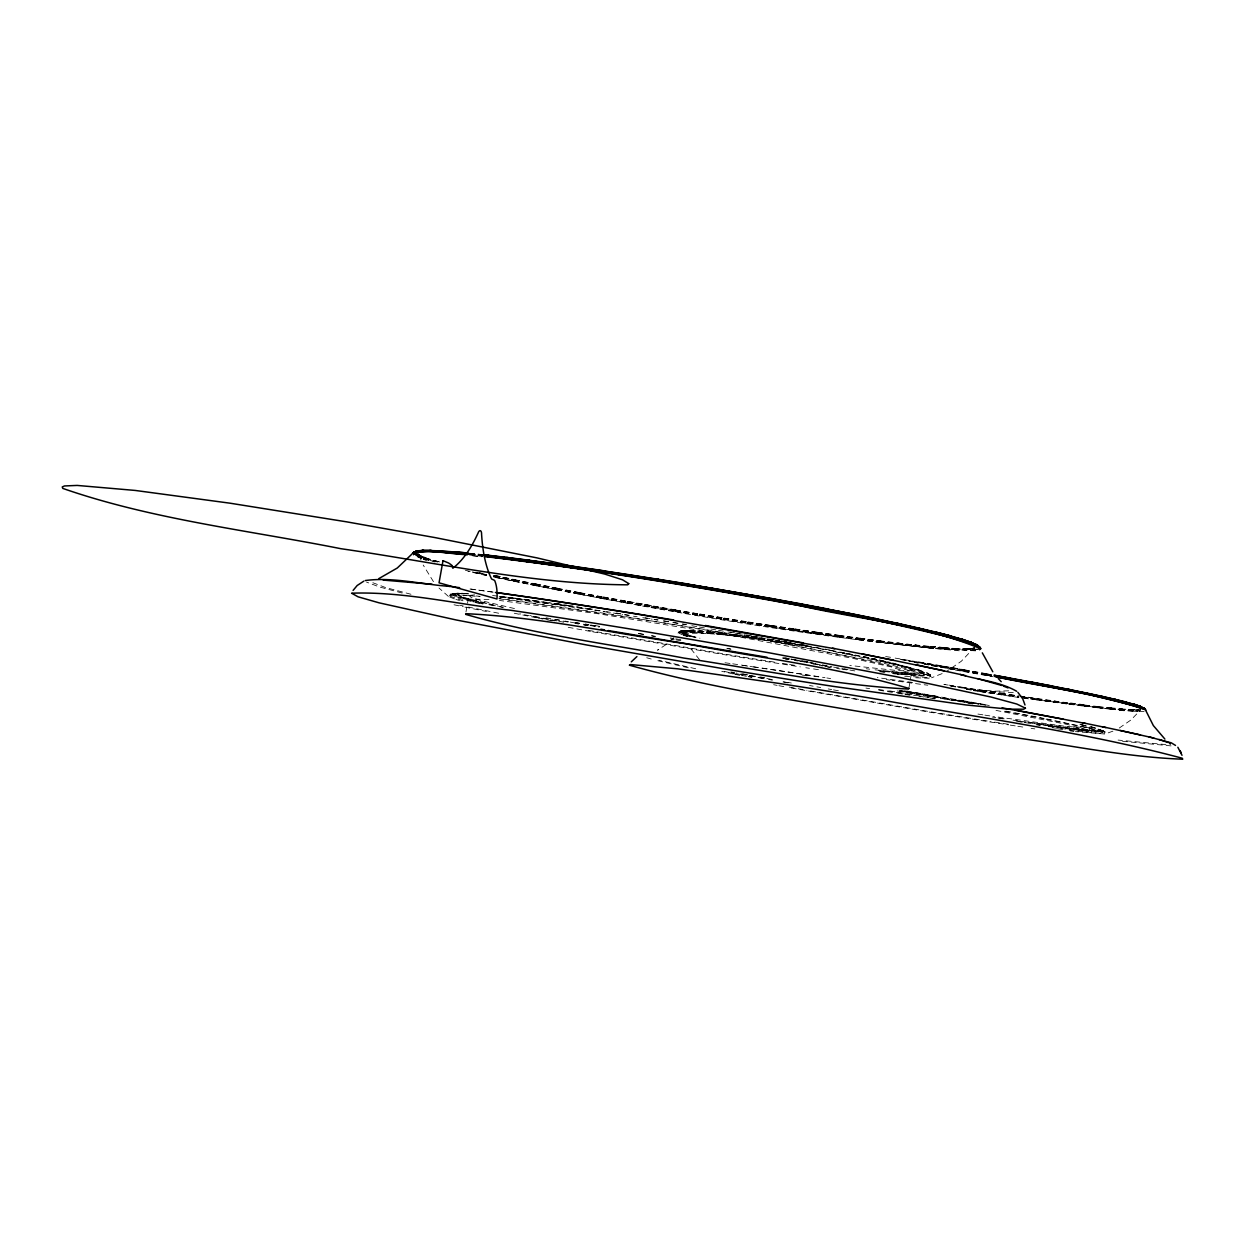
<?xml version="1.0" encoding="UTF-8"?>
<svg xmlns="http://www.w3.org/2000/svg" width="1245" height="1245" viewBox="0 0 1245 1245"><rect width="100%" height="100%" fill="white"/><g stroke="black" fill="none" stroke-linecap="round" stroke-linejoin="round"><path stroke-width="0.75" stroke-dasharray="5 3.75" d="M1052.165 727.734L1088.317 731.126L1089.437 730.784L1089.266 727.08M1069.19 730.364L1100.16 733.429L1104.829 733.009L1105.015 731.873L1103.117 730.675L1103.801 731.391L1102.479 731.78L1086.06 730.488L1028.961 722.909M908.866 688.407L912.056 669.763L899.824 665.219L880.744 660.472M904.695 676.253L926.809 677.436L929.735 677.031L930.466 674.79L925.517 672.393L927.494 673.638L927.011 674.479L919.028 674.93L891.264 672.673M463.031 600.821L450.27 596.262L450.27 593.958L453.943 593.367L451.842 593.912L454.612 596.168L482.858 603.996M465.988 611.855L468.914 595.437L475.061 594.83M912.056 669.763L909.223 670.946L898.003 670.65L849.775 665.468M678.011 633.067L679.21 631.806L690.928 636.724M893.583 673.763L921.798 676.066L930.466 674.79M915.744 677.809L928.537 678.229L932.023 676.969L916.631 671.133L880.931 662.62L759.403 638.996L613.225 614.516L498.887 598.409M974.679 647.135L961.311 661.251L947.227 670.993M671.335 640.132L673.778 637.72M974.306 647.991L969.513 649.408M666.075 644.568L657.453 650.201L658.714 649.548M1119.271 728.029L1130.88 720.015L1140.669 709.899L1138.786 710.506M682.213 630.701L680.626 631.417L681.762 632.553M681.217 631.464L682.509 630.733M682.789 630.81L681.513 631.526L682.633 632.647L686.944 634.514M683.069 630.904L681.793 631.62L683.894 633.363M682.058 631.744L683.349 631.028M684.065 631.542L682.774 632.242L684.75 636.709M682.991 632.46L687.894 631.464M683.163 632.693L688.08 631.697M683.318 632.942L688.236 631.946L702.149 632.553M683.567 633.487C725.119 631.511 767.216 642.062 808.659 646.404M680.501 631.075L681.622 630.717L678.727 632.149L679.894 633.285L689.512 636.74M942.138 673.592L931.509 677.809M1112.921 731.157L1104.938 734.036L1075.415 731.578M1138.973 710.288L1140.871 709.666M1089.951 727.749L1067.276 726.566L993.557 716.451M1097.608 730.099L1098.868 729.726L1098.168 729.01M1101.28 731.329L1102.588 730.939L1095.538 728.185M1105.015 731.873L1095.149 732.013L1044.228 725.617M455.499 593.351L453.398 593.896L453.616 594.83L476.788 602.144M450.021 595.328L452.137 594.783L448.107 595.452L448.371 596.402L454.285 598.892M457.055 593.367L454.954 593.912L455.172 594.83L462.346 597.787L485.27 603.794M460.152 593.507L458.082 594.036L458.269 594.939L465.272 597.833L498.249 606.159M970.353 648.738L974.726 647.758M969.777 649.143L973.995 648.194M977.652 649.065L962.634 649.89M977.885 649.361L953.499 649.625M1008.699 690.819L995.471 691.162L965.669 688.75M1013.29 692.562L976.142 690.788M681.046 630.841L686.166 630.437M680.252 631.231L686.726 630.592M687.24 630.873L680.019 631.417L687.909 635.541M679.801 631.62L693.963 631.806M687.691 631.246L682.556 632.055L684.268 633.798M1135.642 709.79L1138.506 709.666M1134.895 710.272L1141.354 709.883M1139.548 711.346L1144.108 711.44M964.315 648.676L972.796 648.318M966.369 648.629L973.139 648.396M963.397 649.159L973.808 648.661M963.116 649.376L974.415 649.05M452.386 593.398L462.953 593.274M464.478 593.367L456.526 593.958L463.809 597.802L497.16 606.206M975.52 650.497L928.677 647.774M975.644 650.839L933.688 648.52L878.192 642.124M450.239 594.908L456.604 594.643M1165.958 744.603L1118.088 740.075M1171.047 745.895L1121.947 741.211M684.719 630.53L692.64 630.686M684.19 630.764L693.154 630.966M683.707 631.106L693.589 631.339M693.792 631.557L682.322 631.884L684.423 634.047M955.117 648.412L966.696 648.738M967.303 649.081L943.056 647.991M953.966 649.112L967.847 649.532M953.717 649.361L968.081 649.797M1129.9 709.354L1136.763 709.541M1129.106 709.588L1138.163 709.868M1128.624 709.883L1138.661 710.179M1128.188 710.257L1139.082 710.599M1128.017 710.49L1139.424 711.082M1132.841 711.128L1139.657 711.626M468.089 593.491L456.853 593.258L466.595 593.46M454.721 594.768L472.415 595.592M897.38 674.308L908.585 674.634L911.418 673.483L890.689 666.806L852.856 658.372L734.488 636.039L599.234 613.909L499.432 600.448M1095.662 730.535L1027.561 722.256M1094.044 731.531L1099.195 731.827M690.695 630.624L700.748 631.184M690.181 630.873L701.231 631.464M689.932 631.028L701.651 631.837M689.699 631.215L701.838 632.055M689.31 631.651L702.009 632.304M943.632 647.696L957.67 648.629M943.336 647.82L957.95 648.816M942.792 648.178L958.463 649.252M942.309 648.645L958.697 649.516M942.107 648.91L958.883 649.812M959.319 650.777C802.667 636.693 647.524 608.4 493.502 577.12M1120.796 708.887L1131.534 709.65M1120.08 709.276L1132.001 709.961M1119.675 709.666L1132.405 710.381M1119.504 709.883L1132.717 710.864M1132.934 711.409L1109.17 708.934M463.622 593.523L470.859 594.067M461.553 595.048L480.088 596.651M489.02 599.436L468.276 599.078L473.365 602.035M930.684 646.404L945.469 647.649M930.389 646.466L945.764 647.758M930.108 646.56L946.044 647.914M929.579 646.855L946.558 648.287M929.315 647.042L946.791 648.52M928.863 647.509L946.994 648.785M699.13 631.044L710.911 632.071M698.616 631.231L711.377 632.335M698.367 631.371L711.58 632.522M697.916 631.713L711.953 632.942M697.714 631.931L712.109 633.176M697.527 632.149L712.233 633.44M712.342 633.705L688.361 632.211L683.458 633.207L688.127 636.071M1110.618 707.845L1122.601 708.934M1109.918 708.172L1123.286 709.354M1109.513 708.514L1123.659 709.759M1109.326 708.716L1123.955 710.241M1124.157 710.786L1022.596 698.056M476.166 595.966L479.901 596.324M915.028 644.941L932.1 646.622M914.499 645.159L932.614 646.933M914.266 645.315L933.065 647.369M913.799 645.735L933.252 647.618M913.597 645.968L933.423 647.898M913.41 646.248L933.563 648.209M892.432 673.203L920.413 675.475L928.49 675.039L928.988 674.199L927.011 672.938M709.899 631.853L722.551 633.16M709.121 632.009L723.252 633.44M708.638 632.258L723.641 633.767M708.421 632.429L723.827 633.97M708.203 632.616L724.139 634.421M708.016 632.818L724.263 634.685M707.829 633.051L753.645 638.498M1074.544 728.418L1098.837 730.488L1100.113 730.099L1099.413 729.399M469.505 553.231L481.286 554.476M469.209 553.294L483.371 554.819M470.392 553.729L482.811 555.052M470.112 553.885L480.757 555.239M469.847 554.103L480.944 555.503M469.598 554.321L480.259 555.472M469.365 554.585L483.605 556.11M469.163 554.881L485.176 556.593M472.649 555.535L481.379 556.468M472.758 555.892L481.473 556.826M1098.323 706.646L1112.299 708.078M1097.903 706.88L1112.719 708.389M1097.514 707.222L1113.061 708.794M1097.343 707.425L1113.341 709.261M1097.187 707.658L1113.45 709.525M1088.177 731.391L1044.991 726.037M492.569 595.515L503.665 596.744M500.101 596.697L512.504 598.067M898.034 643.042L916.849 645.206M897.552 643.276L917.083 645.377M897.318 643.432L917.487 645.813M896.898 643.836L917.674 646.062M896.696 644.085L917.83 646.342M896.524 644.35L917.954 646.637M875.048 669.826L907.714 673.063L922.514 672.985L922.95 672.16L921.004 670.93L916.662 669.296L924.475 672.627L916.211 673.903L876.169 670.261M884.588 671.553L917.627 674.401L925.984 673.125L895.373 664.363L828.719 650.435M880.199 671.413L887.576 672.253M879.437 671.724L884.993 672.362M721.571 633.191L736.947 634.919M721.104 633.394L737.336 635.199M720.871 633.534L737.694 635.572M720.466 633.876L737.834 635.79M720.279 634.094L737.974 636.024M720.108 634.327L738.083 636.288M1084.8 705.059L1100.113 706.787M1084.395 705.308L1100.658 707.269M1084.037 705.635L1100.813 707.487M1083.881 705.853L1100.938 707.705M1101.062 707.954L1069.113 703.985M1083.726 706.071L1101.156 708.218M879.592 640.817L899.497 643.167M879.157 641.05L899.917 643.463M878.939 641.206L900.291 643.898M878.737 641.393L900.446 644.147M878.55 641.611L900.586 644.412M1070.295 730.955L1073.719 731.375M878.363 641.86L900.711 644.708M502.373 596.682L518.542 598.549M499.805 596.651L526.775 599.81M500.428 596.915L591.468 609.428M499.152 596.977L590.675 609.568M499.245 598.798C643.556 619.247 788.754 639.401 930.015 675.693M866.178 668.736L869.726 669.172M735.593 634.81L752.727 636.989M735.157 635.012L753.069 637.315M734.939 635.152L753.225 637.502M734.55 635.51L753.349 637.72M734.363 635.728L753.474 637.969M734.208 635.962L753.567 638.218M1070.747 703.02L1085.858 704.919M924.195 684.75L927.774 685.201M1069.969 703.192L1086.62 705.324M1069.595 703.441L1086.932 705.666M1069.424 703.596L1087.072 705.868M1068.973 704.203L1087.383 706.584M860.093 638.203L880.931 640.926M859.688 638.374L881.32 641.222M859.283 638.669L881.491 641.408M859.097 638.872L881.647 641.642M470.034 588.978L494.063 592.215M858.925 639.09L881.911 642.155M858.754 639.339L882.02 642.436M858.614 639.603L882.098 642.747M1057.643 728.87L1065.346 729.866M524.114 599.265L533.389 600.479M516.161 598.471L532.284 600.432M533.903 600.728L539.256 601.428M514.963 598.487L551.613 603.218M751.513 636.709L769.69 639.136M751.093 636.864L779.386 640.848L772.071 639.51M750.688 637.113L770.281 639.759M750.502 637.284L770.406 639.977M750.33 637.487L770.499 640.226M750.159 637.705L770.593 640.475M750.004 637.938L770.655 640.755M1054.157 700.982L1071.463 703.3M912.632 682.431L877.351 677.622M1053.659 701.324L1071.774 703.596M1053.488 701.48L1072.038 703.97M1053.348 701.666L1072.147 704.188M920.491 684.268L891.949 680.408M1053.208 701.869L1072.241 704.437M1053.083 702.087L1072.303 704.686M839.27 635.401L861.104 638.374M838.912 635.572L861.447 638.669M838.539 635.868L861.602 638.856M838.367 636.055L861.742 639.074M838.212 636.288L861.976 639.572M838.056 636.522L862.069 639.868M837.916 636.802L862.131 640.163M470.875 589.118L493.487 592.2M1042.688 724.839L1055.293 726.535M534.152 600.681L544.438 601.973M545.232 602.191L555.177 603.576M556.951 603.825L560.483 604.307M821.684 665.312L830.711 666.557M841.822 668.627L847.612 669.421M836.64 668.456L840.126 668.938M841.885 669.188L848.857 670.152M771.698 639.51L775.402 640.023M781.222 641.097L788.49 641.953M767.823 639.588L788.723 642.311M767.651 639.774L788.832 642.529M767.496 639.992L788.988 643.027M767.356 640.241L789.034 643.307M1037.318 698.569L1055.184 701.044M1036.852 698.834L1055.62 701.449M1036.696 698.974L1055.744 701.62M1036.416 699.317L1055.947 702.04M1036.291 699.519L1056.025 702.273M1036.167 699.737L1056.087 702.522M886.362 679.63L890.082 680.159M817.685 632.289L840.001 635.448M817.187 632.507L840.328 635.666M817.016 632.631L840.608 636.008M816.704 633.005L840.733 636.226M816.549 633.223L840.842 636.46M840.935 636.724L793.983 630.172M816.284 633.736L841.013 637.004M841.06 637.315L793.874 630.452M725.026 662.76L730.784 663.569M732.714 663.834L751.762 666.557M1028.261 722.567L1085.002 730.068L1100.066 730.893L1101.343 730.519L1100.658 729.788M1037.287 724.637L1040.758 725.135M1036.26 724.808L1039.762 725.306M557.231 603.747L566.242 605.039M568.047 605.288L573.463 606.066M555.254 603.732L572.576 606.066M554.274 603.778L570.786 606.144M813.016 664.083L818.214 664.83M819.272 665.452L822.961 665.982M824.812 666.246L830.353 667.04M827.583 667.18L831.302 667.709M788.194 642.638L792.489 643.291M804.519 644.988L799.072 644.21L804.706 645.315M788.054 642.856L796.115 644.054M797.127 644.163L801.469 644.832L797.718 644.256M786.109 642.84L805.079 645.61M1019.593 695.971L1038.081 698.678M1020.231 696.204L1038.454 699.067M1022.332 696.904L1038.563 699.239M1022.41 697.107L1038.735 699.659M1022.534 697.542L1038.797 699.892M1021.958 697.698L1038.859 700.126M795.119 628.974L818.152 632.367M794.824 629.098L818.432 632.585M794.528 629.347L818.681 632.911M794.388 629.519L818.79 633.129M794.248 629.705L818.883 633.363M794.108 629.939L818.945 633.627M753.645 666.822L787.011 671.786A317.677 11.174 9.7 0 1 810.215 675.35M742.736 665.375L750.408 666.495M752.322 666.775L758.065 667.616M802.107 675.039L807.803 675.879M1012.979 720.139L1025.74 721.991M1016.076 721.042L1023.437 722.116M1018.55 721.664L1022.254 722.209M1024.106 722.473L1029.662 723.283M819.008 633.907L770.811 626.951M577.026 606.875L585.928 608.198M587.702 608.463L593.04 609.256M576.155 606.938L585.103 608.26M586.893 608.525L590.472 609.054M795.259 659.85L799.103 660.41M801.017 660.706L806.791 661.546M795.726 660.27L808.005 662.091M794.59 660.488L798.107 661.017M799.866 661.266L806.916 662.309M808.69 662.573L813.965 663.352M1000.84 693.247L1018.239 695.83M1000.606 693.403L1018.472 696.048M1000.357 693.667L1018.659 696.375M1000.249 693.838L1016.916 696.297M1000.031 694.228L1018.643 696.764M999.922 694.445L1018.41 697.184M1018.908 697.511L973.528 690.633M806.075 645.719L809.904 646.295M999.253 718.1L1004.404 718.863M998.085 718.132L1003.268 718.91M771.916 625.472L795.524 629.052M771.526 625.706L795.866 629.41M771.402 625.846L795.975 629.596M771.153 626.219L796.053 629.799M771.044 626.437L796.131 630.032M770.92 626.686L796.193 630.281M796.271 630.857L747.28 623.278M783.665 657.78L789.097 658.605M782.436 657.92L789.703 659.01M783.012 658.356L788.49 659.181M761.909 668.176L784.35 671.537A322.875 11.314 9.7 0 1 819.21 676.938M1031.14 728.341L1034.797 728.885M595.25 610.003L604.697 611.451M606.595 611.746L610.377 612.322M594.472 610.143L609.676 612.478M785.424 659.103L789.081 659.648M981.76 690.29L1001.322 693.263M981.449 690.493L1001.618 693.558M981.231 690.757L1001.774 693.87M981.138 690.928L1001.836 694.072M980.936 691.317L1001.929 694.508M980.842 691.535L1001.96 694.741M977.947 714.07L983.145 714.863M984.888 715.128L990.086 715.922M992.156 717.011L995.751 717.556M1010.24 725.119L1015.936 725.991M1017.834 726.286L1025.444 727.453M748.012 621.909L772.46 625.737L747.794 622.158M747.685 622.329L772.678 626.266M747.576 622.531L772.74 626.484M747.467 622.765L772.787 626.733M747.373 623.014L772.818 627.013M962.011 687.271L982.149 690.399M961.84 687.442L982.367 690.757M961.654 687.707L982.429 690.928M966.26 688.594L982.507 691.333M966.307 689.014L972.049 689.932M973.512 690.15L982.538 691.551M966.307 689.248L971.722 690.103M973.528 690.384L982.554 691.784M616.633 613.054L620.243 613.629M615.964 613.178L623.216 614.33M625.037 614.61L628.647 615.186M613.474 613.054L622.593 614.485M624.414 614.781L631.697 615.917M633.518 616.213L637.16 616.789M962.338 687.256L943.912 684.33L949.686 685.388M950.947 685.699L962.525 687.536M950.791 685.979L962.618 687.847M950.713 686.135L956.129 687.007M957.95 687.302L961.56 687.878M724.014 618.065L748.65 622.018M723.827 618.314L748.774 622.344M723.75 618.5L748.821 622.531M723.656 618.703L748.867 622.765M723.563 618.921L748.899 623.014M723.469 619.17L748.914 623.278M723.392 619.45L748.914 623.574M645.143 617.8L652.582 618.998M654.45 619.31L658.169 619.901M885.631 656.551L891.576 657.438M642.762 617.691L652.115 619.201M653.983 619.496L657.718 620.103M865.944 688.065L869.617 688.656M726.769 648.303L730.597 648.925M727.438 648.676L730.971 649.252M699.861 613.987L724.45 618.034M699.737 614.19L724.543 618.283M699.597 614.516L724.59 618.454M699.519 614.719L724.637 618.874M699.457 614.952L724.652 619.123M699.379 615.201L724.652 619.387M699.301 615.481L724.637 619.683M895.171 658.091L918.436 662.029M900.337 659.305L918.436 662.309M901.24 659.632L906.967 660.581M908.881 660.893L918.436 662.48M908.881 661.111L918.421 662.682M663.772 620.819L671.32 622.064M673.203 622.375L680.766 623.62M682.649 623.932L686.415 624.57M914.468 662.262L918.39 662.9M663.367 621.022L670.946 622.282M672.845 622.593L680.439 623.838M682.338 624.165L686.135 624.788M914.406 662.496L917.985 663.087M889.77 690.913L935.462 698.601M878.456 689.403L885.771 690.601M887.607 690.897L915.2 695.504M878.814 690.15L893.786 692.609M907.045 691.068L989.293 705.51M904.648 690.866L936.785 696.313M899.948 690.399L978.928 704.047M901.551 691.037L974.228 703.565M899.528 690.882L965.902 702.476M899.31 691.053L935.68 697.2M897.256 690.928L960.782 701.791M897.52 693.216L903.17 694.165M905.053 694.477L912.585 695.737M675.537 609.972L700.141 614.143M675.49 610.097L700.157 614.267M675.381 610.423L700.188 614.641M675.335 610.641L700.188 614.859M675.272 610.875L700.188 615.092M675.21 611.124L700.172 615.357M675.148 611.404L700.157 615.637M918.359 661.858L964.486 669.717M941.485 666.044L918.234 662.122L941.453 666.199M918.094 662.636L941.407 666.573M924.117 663.881L964.517 670.806M924.086 664.114L930.56 665.219M931.727 665.406L964.501 671.055M931.68 665.67L941.282 667.304M691.846 625.753L697.558 626.717M699.472 627.044L707.082 628.336M670.215 637.922L673.934 638.56M675.802 638.872L683.24 640.132M670.65 638.965L674.183 639.572M675.942 639.868L683.007 641.066M918.872 696.126L928.07 697.698M929.906 698.009L935.431 698.943M675.693 609.91L627.169 601.491M675.708 610.143L627.075 601.771M651.244 606.253L675.708 610.299M675.677 610.704L626.966 602.16M675.646 610.953L626.904 602.393M675.63 611.217L626.842 602.658M651.073 607.233L675.599 611.497M941.469 665.919L964.533 669.919M964.548 670.199L941.422 666.184L964.548 670.386M941.22 667.289L964.47 671.32M946.838 668.549L993.339 676.766M729.866 631.993L735.499 632.974M710.895 628.974L716.575 629.97M718.474 630.297L726.037 631.604M727.936 631.931L731.718 632.585M651.851 635.713L655.664 636.382M651.353 635.884L654.87 636.491M935.726 696.811L955.211 700.204M844.421 669.063L848.063 669.717M849.884 670.043L855.346 671.008M638.607 633.394L646.124 634.717M638.529 633.643L646.077 634.966M962.65 700.608L988.234 705.137M954.993 699.892L973.995 703.378M967.661 702.787L974.664 704.016M967.832 703.036L973.108 703.985M651.368 605.584L603.529 596.977M627.013 601.957L651.26 606.268M626.78 602.922L651.088 607.249M964.361 669.794L987.145 673.841M964.268 669.997L987.223 674.074M964.159 670.308L987.269 674.416M964.097 670.51L987.269 674.619M964.035 670.728L987.285 674.852M963.972 670.962L987.269 675.101M963.91 671.226L987.254 675.366M737.351 633.3L744.743 634.608M746.58 634.934L753.972 636.257M755.824 636.584L759.512 637.238M735.499 633.238L765.068 638.514M592.853 631.853L726.769 655.088A424.452 19.702 10 0 0 800.302 666.884M980.655 704.359L987.55 705.604M973.777 703.207L979.192 704.188M828.221 688.936L831.722 689.559M833.481 689.87L838.725 690.819M810.542 690.991L921.347 710.241A337.473 12.652 9.8 0 0 987.176 720.948M603.343 597.149L627.34 601.522M603.187 597.413L627.324 601.802M603.109 597.6L627.309 601.989M603.031 597.802L627.293 602.206M602.953 598.036L627.278 602.456M602.876 598.285L627.247 602.704M602.798 598.549L627.2 602.985M986.771 673.872L992.685 674.946L986.694 673.981M986.522 674.276L993.775 675.599M986.445 674.479L993.681 675.786M986.367 674.681L993.603 676.004M986.289 674.93L993.51 676.237M986.196 675.179L993.417 676.486M766.873 638.841L826.913 650.077M822.307 664.861L831.925 666.573M833.636 667.133L841.542 668.347M1005.836 711.144L1011.173 712.124M1004.528 711.253L1011.718 712.576M996.016 710.397L1067.899 724.574L1089.437 730.784M816.907 686.851L820.673 687.551M789.237 687.084L796.349 688.392M798.123 688.703L806.993 690.337M791.291 688.003L921.969 710.864A342.998 12.823 9.8 0 0 1008.481 724.839M804.13 661.235L807.958 661.935M802.138 661.095L818.572 664.161M802.06 661.328L813.514 663.46M815.428 663.818L821.155 664.877M594.659 625.457L599.981 626.437M585.415 623.994L588.978 624.663M590.768 624.99L599.685 626.64M585.01 624.212L588.605 624.881M590.41 625.208L599.374 626.873M588.231 625.115L575.081 622.64M590.037 625.457L599.063 627.122M584.216 624.725L587.858 625.395M583.812 625.021L587.469 625.69M588.309 630.328L725.664 654.216A417.557 19.453 10 0 0 778.047 662.698M568.202 627.309L591.048 631.526M580.092 592.698L603.654 597.102M579.905 592.885L603.716 597.335M579.796 593.04L603.732 597.693M579.594 593.414L603.747 597.911M579.501 593.632L603.732 598.16M579.407 593.881L603.716 598.425M579.298 594.161L603.701 598.705M782.825 641.471L788.412 642.513M790.279 642.856L795.866 643.898M809.561 685.497L813.141 686.166M773.612 684.703L777.129 685.372M778.888 685.699L785.922 687.007M575.548 622.422L579.33 623.138M565.028 621.084L568.514 621.753M570.257 622.08L578.987 623.729M568 622.033L546.104 617.8M575.034 623.356L578.551 624.025M1014.893 712.825L1027.934 715.284M1013.586 712.918L1044.259 718.785M785.642 657.982L789.237 658.667M791.026 659.01L798.465 660.395M785.471 658.185L789.159 658.885M791.011 659.243L798.372 660.644M557.433 588.325L580.481 592.76M557.184 588.511L580.59 593.009M556.935 588.823L580.668 593.383M556.811 589.025L580.684 593.6M556.686 589.243L580.699 593.849M556.562 589.492L580.699 594.114M556.453 589.756L580.684 594.394M816.16 647.509L821.871 648.614M806.931 645.968L812.207 646.995M813.981 647.322L826.307 649.688M787.758 682.353L791.306 683.023M783.619 681.793L790.777 683.163M783.027 681.933L790.233 683.318M555.892 619.31L559.55 620.026M556.92 620.881L530.323 615.544M558.787 621.239L564.39 622.329M555.068 620.881L519.71 613.816M546.928 619.823L552.484 620.897M1031.374 715.953L1043.419 718.287M769.379 679.272L772.725 679.926M768.679 679.412L772.056 680.081M825.061 649.019L830.353 650.061M840.92 652.162L844.437 652.847M831.006 650.388L838.118 651.789M839.893 652.147L845.215 653.205M829.886 650.404L837.045 651.804M838.834 652.162L844.203 653.22M766.764 678.494L772.445 679.614M535.895 583.936L557.776 588.278M535.443 584.061L558.056 588.527M535.132 584.294L558.196 588.854M534.992 584.465L558.242 589.056M534.836 584.652L558.289 589.274M534.696 584.87L558.32 589.539M534.556 585.119L558.336 589.803M534.416 585.383L558.351 590.099M1046.936 718.987L1089.593 728.06L1106.307 733.663M1046.033 719.143L1090.916 728.652L1105.607 732.916M536.346 617.722L513.267 613.038M538.089 618.08L545.061 619.465M498.654 613.225L468.493 607.078M760.617 677.015L764.803 677.638M759.839 677.093L763.294 677.794M764.29 678.26L750.19 675.381M758.267 677.327L763.558 678.4M762.812 678.556L736.231 673.016M847.985 653.578L853.292 654.668M855.066 655.026L860.388 656.115M847.005 653.563L857.727 655.757M845.993 653.578L860.388 656.535M464.899 607.093L486.437 611.497M514.792 579.703L536.284 584.107M514.434 579.859L536.502 584.372M514.06 580.154L536.673 584.761M513.889 580.341L536.735 584.994M513.718 580.559L536.782 585.259M513.562 580.808L536.813 585.524M536.844 585.819L493.658 576.84L497.175 577.509M742.923 673.856L748.369 674.992M741.989 673.95L747.498 675.101M749.334 675.49L752.992 676.268M746.424 676.331L723.143 671.164M748.276 676.704L751.98 677.482M494.203 576.139L516.286 581.042M494.016 576.342L516.333 581.322M493.829 576.591L516.379 581.617M863.734 656.551L870.66 658.029M872.387 658.403L875.842 659.134M863.921 656.846L876.931 659.476M863.081 656.862L914.11 668.643M863.999 657.267L922.514 671.257M459.638 605.194L463.171 605.957M454.02 604.774L463.093 606.704M495.448 575.486L515.477 579.765M495.028 575.579L515.897 580.139M494.607 575.797L516.021 580.326M494.405 575.953L516.208 580.777M514.481 608.556L481.55 600.744L471.201 597.444L468.914 595.437M695.675 668.752L658.963 660.27M688.298 667.787L654.247 659.881M731.406 671.958L734.628 672.658M748.198 676.3L751.606 677.047M733.227 673.934L721.789 671.32M734.846 674.292L739.732 675.366M479.2 572.684L482.749 573.478M493.285 575.626L496.942 576.653M479.309 572.965L486.935 574.505M493.502 576.124L497.035 576.917M477.644 572.684L486.733 574.723M493.565 576.419L497.113 577.213M475.621 572.513L486.546 575.143M475.434 572.778L486.375 575.221M486.204 575.501L467.949 571.331M879.235 659.897L889.397 662.184M871.702 658.434L912.725 668.16M500.008 606.548L503.525 607.342M498.934 606.595L502.482 607.404M488.88 604.665L492.46 605.459M1079.913 724.419L1086.947 726.053M1080.925 724.839L1086.247 726.068M737.756 673.934L743.078 675.179M465.319 570.226L470.626 571.471M472.4 571.891L479.465 573.556M479.792 603.685L457.958 597.942L450.27 593.958M892.649 662.962L921.067 670.713M478.609 602.58L484.072 603.887M1090.993 726.893L1094.386 727.765M1089.795 726.893L1104.331 731.142M410.959 594.27L385.405 587.484L372.862 582.738M402.151 593.025L379.507 586.986L366.512 582.1M730.426 672.098L734.145 673.047M690.197 636.257L698.227 638.249M691.255 635.977L699.955 638.234M690.726 636.055L699.192 638.249M435.361 560.795L439.641 561.915M434.723 560.841L438.411 561.728M434.1 561.013L437.789 561.837M646.715 657.749L651.228 659.025M455.935 599.452L459.529 600.495M1090.869 726.629L1097.95 728.745M1082.434 724.855L1086.761 726.115M428.327 560.281L413.62 554.321M423.424 559.083L426.537 560.048M423.207 559.347L426.304 560.328M425.868 557.9L437.119 561.464M425.183 558.009L437.571 561.931M424.856 558.102L435.952 561.635M424.234 558.414L436.123 561.931M423.954 558.6L428.591 560.063M434.583 561.993L413.916 554.087M687.816 636.46L678.525 632.351M683.116 635.246L687.629 636.677M685.606 634.078L692.796 636.382M685.046 634.094L693.216 636.724M684.485 634.234L692.111 636.693M690.804 636.46L679.474 631.666M689.73 636.553L678.961 631.962M686.166 634.172L683.178 632.865M918.141 669.748L928.474 673.514M421.573 558.725L413.122 554.834M418.087 555.752L429.074 559.985M421.806 558.46L413.356 554.57M419.814 555.441L428.062 558.616M428.545 559.098L415.581 553.449M428.934 559.674L414.538 553.745M681.902 634.732L678.323 632.569M682.058 632.553L687.38 634.857M687.754 635.292L680.33 631.433M688.034 635.79L679.754 631.573M414.212 553.9L417.775 555.924M415.223 553.511L418.756 555.535M422.942 557.916L418.009 554.009M417.028 553.558L422.024 556.422M415.954 553.434L422.662 557.262M419.409 555.628L422.818 557.573M928.241 674.914L930.233 676.191M448.371 596.402L438.987 587.998M680.922 631.417L682.338 632.585M699.534 659.694L691.006 648.925M433.462 581.664L423.191 565.028M420.966 559.908L418.865 554.149M418.507 553.511L419.69 556.655M813.888 675.926A317.677 11.174 9.7 0 1 824.999 677.669M826.867 677.965A317.677 11.174 9.7 0 1 830.633 678.572M1008.325 724.279A337.473 12.652 9.8 0 1 1001.338 723.174M999.579 722.909A337.473 12.652 9.8 0 1 990.724 721.509M794.497 665.281A417.557 19.453 10 0 1 789.05 664.425M787.213 664.145A417.557 19.453 10 0 1 779.884 662.978M818.479 669.685A424.452 19.702 10 0 1 811.242 668.581M809.421 668.3A424.452 19.702 10 0 1 805.78 667.74"/><path stroke-width="1.5" d="M353.098 590.395L357.175 585.508L363.836 581.135M631.293 661.842L636.911 656.582M978.757 648.552L979.799 647.244M979.006 648.816L980.064 647.509L977.076 644.941L970.664 642.093M979.239 649.096L980.297 647.805L976.749 644.754M979.442 649.408L980.5 648.116L978.352 646.264L968.859 642.109M979.597 649.75L980.671 648.443L976.407 644.614M412.111 553.916L397.279 568.016L378.869 578.598M416.608 551.053L413.62 552.375L414.212 553.9M413.013 552.78L417.324 550.897M412.749 553.029C430.521 548.78 449.507 553.792 467.591 554.399M415.363 551.909L417.682 550.881M412.5 553.309C430.288 549.061 449.289 554.087 467.373 554.694M415.737 551.924L418.055 550.897M365.314 580.543C393.202 576.777 421.962 584.496 449.927 586.395M416.966 550.959L422.849 550.368M416.266 551.177L423.565 550.43M415.939 551.348L424.265 550.632M415.628 551.535L428.778 551.006L468.073 553.9M415.332 551.753L428.498 551.224L467.824 554.134M422.491 550.383L431.112 550.352M421.79 550.539L432.139 550.617M421.121 550.819L432.466 550.772M383.18 580.077L432.031 584.247M429.727 550.523L442.317 550.975M429.401 550.648L455.935 552.204M429.089 550.804L468.338 553.698M440.652 550.897L455.639 552.049M454.378 551.784L468.198 553.045M453.74 551.862L467.575 553.06M453.118 552.095L467.7 553.465M483.044 554.679L488.32 555.239M483.091 554.912L488.849 555.503M482.811 555.052L489.083 555.706M484.056 555.363L489.301 555.924M487.2 555.13L508.225 557.667M486.624 555.286L508.458 557.822M486.359 555.426L508.878 558.227M486.095 555.597L509.065 558.476M485.83 555.815L629.441 575.377M485.597 556.048C646.217 576.964 807.009 601.21 964.159 640.91M485.379 556.313C581.353 567.611 676.766 583.205 771.9 600.168C840.935 614.314 911.776 623.449 978.523 646.591M485.176 556.593C590.597 569.105 695.379 586.473 799.772 605.615C859.921 619.403 923.79 624.99 980.795 648.801M506.948 557.449L529.53 560.281M506.419 557.62L529.965 560.546M506.17 557.76L530.339 560.95M505.921 557.947L528.72 560.966M446.613 585.99L459.67 587.671M528.58 560.188L552.764 563.409M528.098 560.374L553.154 563.674M527.864 560.515L553.325 563.845M527.647 560.701L602.206 571.222M551.924 563.331L577.664 567.004L551.488 563.518M551.286 563.674L686.695 584.403M497.767 592.713L523.725 596.417A386.853 16.699 9.9 0 1 641.813 614.703L673.654 619.963M495.37 592.464L519.896 595.966A393.218 16.932 9.9 0 1 640.101 614.579L834.726 648.738M576.762 566.833L603.483 570.708M576.373 567.035L603.747 570.957M602.689 570.755L630.608 574.941M602.533 570.879L630.795 575.252M627.153 575.377L630.997 575.953M767.029 657.251L608.198 630.546M629.861 574.894L658.356 579.314M629.721 575.019L658.481 579.61M629.301 575.61L686.711 584.636M657.889 579.221L686.555 583.827M657.687 579.439L686.649 584.045M657.344 580.046L799.772 604.697L919.277 629.083M686.322 583.843L771.853 598.58M715.097 588.823L686.166 584.076L715.097 588.978M685.995 584.45L799.757 604.447M714.926 588.76L771.916 598.767M714.832 589.087L743.545 594.052M705.37 625.488L803.321 642.887M743.467 593.896L771.947 599.11M1002.054 707.829L1063.168 719.143M994.039 675.195L1009.213 677.949M994.568 675.412L1009.275 678.089M994.599 675.568L1009.368 678.432M994.646 675.957L1009.399 678.649M994.662 676.191L1087.15 694.087M994.662 676.44C1044.944 686.773 1096.58 693.169 1145.369 709.448M996.498 677.047C1046.205 687.287 1097.265 693.605 1145.478 709.728M771.713 598.565L799.508 603.654M771.589 598.752L799.632 603.856M771.511 598.892L826.664 609.552M600.853 629.192L604.572 629.877M1015.111 709.992L1085.407 723.454M1008.59 677.84L1030.378 681.902M1008.388 678.074L1030.549 682.213M1030.611 682.4L1008.279 678.245L1030.673 682.618M799.337 603.592L826.12 608.665M799.041 603.794L852.047 613.972M798.948 603.934L826.524 609.116M1029.693 681.7L1050.36 685.668M1029.428 681.855L1050.593 685.917M1029.304 681.995L1050.702 686.088M1029.039 682.322L1087.056 693.838M832.532 648.178L893.521 660.208M825.451 608.961L852.171 614.143M825.311 609.132L852.358 614.594M825.731 608.727L851.907 613.847M862.054 653.843L944.286 670.837M1049.457 685.59L1069.253 689.512M1049.302 685.684L1069.393 689.668M1048.99 685.964L1069.642 690.041M1082.263 722.691L1105.933 727.578M851.284 613.66L875.795 618.64M850.942 613.801L876.138 618.889M850.771 613.925L876.433 619.279M850.584 614.096L876.558 619.528M1068.226 689.232L1086.48 693.076M1067.852 689.372L1086.652 693.232M1067.494 689.637L1086.932 693.605M1102.292 726.706L1140.482 734.923M875.204 618.547L898.205 623.48M874.784 618.672L898.594 623.823M874.566 618.781L898.75 624.041M874.146 619.123L898.906 624.29M915.946 664.705L965.575 675.646M1085.298 692.765L1101.685 696.282M1084.862 692.889L1102.074 696.562M1084.66 692.998L1102.245 696.749M1084.457 693.138L1115.971 700.266M1084.255 693.309L1141.93 707.627M1120.313 730.457L1153.819 738.036M897.287 623.247L918.281 627.994M896.789 623.356L918.732 628.336M896.556 623.465L918.934 628.554M896.307 623.62L919.121 628.803M1100.782 696.048L1115.022 699.332M1100.315 696.111L1115.458 699.643M1099.849 696.297L1115.644 699.83M1102.401 696.967L1115.816 700.032M917.238 627.729L935.913 632.18M916.678 627.807L936.427 632.538M918.156 628.336L936.645 632.771M917.876 628.46L936.847 633.036M917.612 628.632L937.034 633.316M960.268 674.448C978.85 680.081 999.704 681.466 1016.667 691.286M1114.042 699.083L1126.071 702.071M1113.512 699.13L1126.554 702.382M1113.263 699.208L1126.756 702.569M1112.765 699.441L1126.943 702.787M1114.337 700.032L1127.114 703.02M934.45 631.915L951.087 636.195M933.828 632.071L951.6 636.615M933.532 632.195L951.818 636.88M935.073 632.833L963.972 640.599M1149.011 736.915L1171.249 742.814L1175.529 745.428M935.057 631.915L950.495 635.884M934.746 631.9L950.791 636.024M977.792 678.681L1001.851 685.481M1124.733 701.806L1134.911 704.592M1124.453 701.838L1135.378 704.95M1124.173 701.915L1135.58 705.168M1123.908 702.009L1135.751 705.401M949.53 635.697L962.665 639.432M948.861 635.759L963.256 639.805M948.534 635.853L963.521 640.039M949.888 636.46L963.77 640.303M1159.079 739.499L1168.495 742.611M1134.117 704.234L1140.342 706.288M1133.541 704.156L1141.136 706.724M1132.95 704.188L1141.369 706.927M1132.654 704.25L1141.572 707.144M1132.374 704.343L1145.058 708.919L1146.1 710.802M1132.11 704.468L1135.051 705.433M962.011 639.183L971.349 642.358M961.311 639.09L971.971 642.731M960.969 639.09L972.252 642.98M961.98 639.79L972.501 643.245M961.638 639.914L972.718 643.54M961.311 640.054L972.921 643.852M1003.392 686.088L1008.014 687.925M971.178 643.4L973.855 644.583M969.948 641.984L977.667 645.392M969.575 641.984L977.932 645.657M969.217 642.031L978.15 645.953M1138.864 706.133L1145.229 709.168M1140.062 706.195L1145.042 709.354M1139.766 706.133L1145.493 709.759M1139.159 706.102L1144.871 708.67M975.317 644.381L977.45 646.217M976.064 644.49L978.181 646.342M975.691 644.412L977.823 646.264M1164.884 739.079L1153.352 725.57L1146.24 711.393M1017.881 692.376L1022.768 698.865L1024.977 704.966M998.241 678.525L1001.213 681.7M1177.848 747.265L1182.019 755.295M992.794 671.755L982.321 652.847M1143.33 707.72L1143.953 708.81M1143.906 707.938L1144.529 709.028M1143.626 707.814L1144.248 708.903M1144.171 708.094L1144.793 709.168M1169.74 743.14L1170.269 744.152M1180.633 751.809L1181.1 752.805M1180.058 750.611L1180.525 751.606M413.309 552.562L413.916 554.087M413.947 552.204L414.538 553.745M414.289 552.08L414.881 553.605M414.632 551.986L415.223 553.511M443.002 560.686L439.049 582.831L496.973 598.985A28.324 12.232 -81.1 0 0 494.607 580.403L491.588 578.972L490.514 576.715A99.709 42.252 -82.1 0 1 481.862 538.12L481.582 534.338A4.404 1.914 -81.7 0 0 480.352 530.697A4.404 1.914 -81.7 0 0 478.033 533.202L476.493 536.408A105.576 47.341 -82.3 0 1 452.822 568.218L452.246 565.728A95.242 42.532 -80.5 0 0 448.558 563.005L443.002 560.686M908.866 688.407L908.539 689.076C833.123 685.092 758.594 669.188 683.925 658.076C611.171 644.287 536.968 635.043 465.786 614.408L465.661 613.676C539.552 617.069 612.664 633.114 685.839 643.774C760.197 657.936 836.22 667.055 908.866 688.407M628.756 583.625L627.682 584.823C531.413 584.247 436.092 562.382 340.974 548.718C248.144 530.23 152.326 519.523 62.764 488.398L62.25 486.935L64.46 485.955L77.19 485.425L135.176 490.437L230.076 503.198L346.483 521.811L435.096 537.607L537.186 557.931L604.868 574.116L622.5 579.796L628.756 583.625M1025.46 708.187L1023.655 709.199L1009.213 709.183L966.229 704.981L833.31 686.369A436.544 18.052 10 0 1 726.504 669.265L587.095 645.05L456.401 620.01L379.087 602.829L358.078 596.822L351.588 593.196C404.563 591.359 457.802 604.494 510.512 610.237A404.376 15.5 9.9 0 1 634.421 629.69L769.846 652.94L897.085 676.844L991.067 697.044L1016.745 704.016L1025.46 708.187M630.561 664.565L629.379 665.188C724.683 691.878 823.925 704.265 921.253 722.473A352.693 11.734 9.8 0 0 1011.765 737.211C1068.63 744.868 1125.387 757.116 1182.75 759.201L1182.283 758.236C1083.212 731.827 981.029 718.116 880.215 699.737A331.979 10.365 9.8 0 0 777.596 683.225L677.778 668.83L630.561 664.565"/></g></svg>
